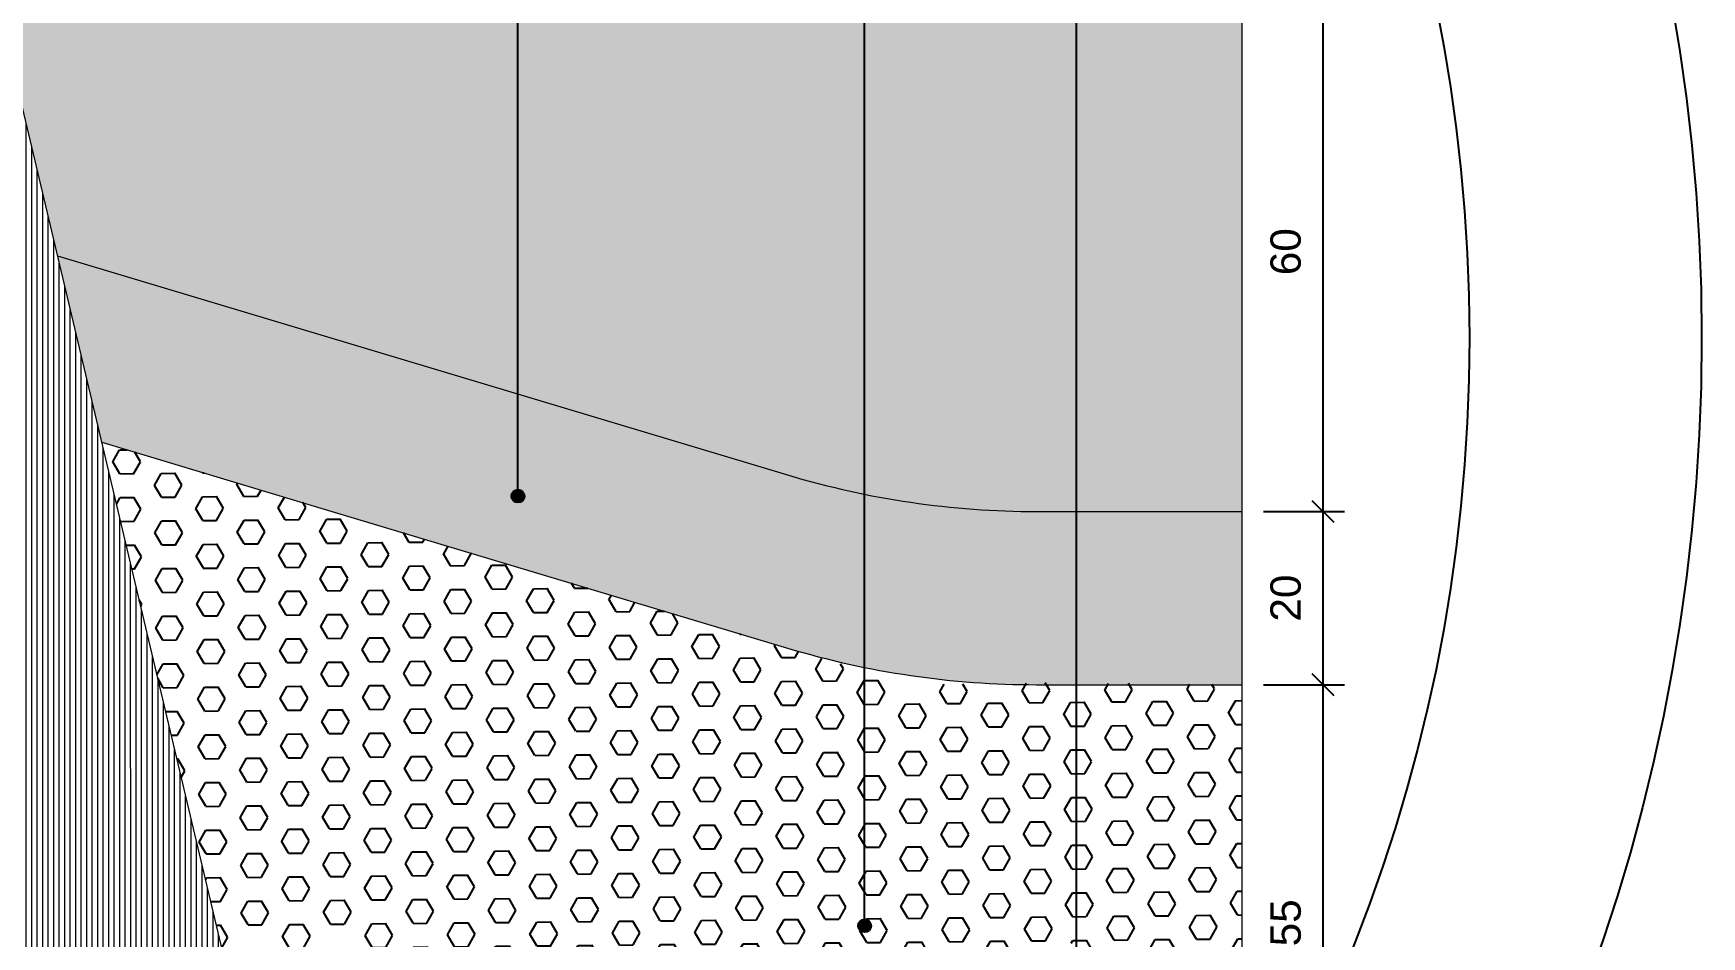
# Model space of a CAD drawing. Header units: metres. Extents: x -325 to 301, y -147 to 149.
# Drawn here: x 14.383 to 16.31, y 99.034 to 100.077 of the extents above; entities that cross this region are included whole.
import ezdxf

# ---------------------------------------------------------------- set-up
doc = ezdxf.new("R2010")
doc.units = ezdxf.units.M
doc.layers.get('Defpoints').update_dxf_attribs({"lineweight": 13})
doc.layers.add('-AUX-QAD', color=5, linetype='Continuous', plot=False)
doc.layers.add('0-TX-1_25', color=7, linetype='Continuous', true_color=0x3f4f7f)
for name, color, linetype, lineweight in [('1-CM', 7, 'Continuous', 0), ('2-L-secció', 1, 'Continuous', 0), ('3-TR Seleccionat', 44, 'Continuous', 0)]:
    doc.layers.add(name, color=color, linetype=linetype, lineweight=lineweight)
doc.layers.add('10-DET-encoixinat', color=37, linetype='Continuous')
doc.layers.add('10-DET_TERRENY_sol estructural', color=251, linetype='Continuous')
doc.styles.get("Standard").update_dxf_attribs({"font": 'arial.ttf'})
doc.dimstyles.new('ISO-25', dxfattribs={"dimtxt": 0.1, "dimasz": 0.1, "dimexe": 0.1, "dimexo": 0.1, "dimgap": 0.1, "dimtad": 1, "dimdec": 0, "dimlfac": 100, "dimzin": 9, "dimtxsty": 'Standard', "dimblk": 'OBLIQUE', "dimcen": 0.1, "dimadec": 0, "dimazin": 0, "dimtfac": 1, "dimtdec": 0, "dimtmove": 0, "dimatfit": 3, "dimldrblk": 'OBLIQUE', "dimfxl": 1, "dimarcsym": 0})

# ---------------------------------------------------------------- blocks, each defined once
blk = doc.blocks.new('POINT')
at = {"layer": '0-TX-1_25'}
h = blk.add_hatch(dxfattribs=at)
h.set_pattern_fill('ANGLE', color=256)
h.set_pattern_definition([(0, (-83.74681484067048, -12.72584030761209), (0, 6.985), [5.08, -1.905]), (90, (-83.74681484067048, -12.72584030761209), (-6.985, 4.277078946022131e-16), [5.08, -1.905])])
edge = h.paths.add_edge_path()
edge.add_arc((0, 0), 0.0075, 0, 360)
h = blk.add_hatch(color=256, dxfattribs=at)
h.dxf.hatch_style = 1
edge = h.paths.add_edge_path()
edge.add_arc((0, 0), 0.0075, 0, 360)
blk.add_circle((0, 0), 0.0075, dxfattribs=at)
blk = doc.blocks.new('_Oblique')
at = {"color": 0, "lineweight": -2}
blk.add_line((-0.499999999995058, -0.4999999998130015), (0.500000000028669, 0.500000000163238), dxfattribs=at)
blk = doc.blocks.new('*D623')
at = {"layer": '0-TX-1_25', "color": 0, "lineweight": -2, "transparency": 16777216}
for p, q in [((15.80419126269934, 100.1253067125718), (15.89784853033067, 100.1253067125718)), ((15.87284853033067, 100.1253067125718), (15.87284853033067, 99.52530669126783)), ((15.80419126269934, 99.52530669126783), (15.89784853033068, 99.52530669126783))]:
    blk.add_line(p, q, dxfattribs=at)
at = {"layer": 'Defpoints', "color": 0, "transparency": 16777216}
for p in [(15.77919126269934, 100.1253067125718), (15.77919126269934, 99.52530669126783), (15.87284853033067, 99.52530669126783)]:
    blk.add_point(p, dxfattribs=at)
at = {"layer": '0-TX-1_25', "color": 0, "lineweight": -2, "transparency": 16777216, "xscale": 0.025, "yscale": 0.025, "zscale": 0.025}
for p, rotation in [((15.87284853033067, 100.1253067125718), 90), ((15.87284853033067, 99.52530669126783), 270)]:
    blk.add_blockref('_Oblique', p, dxfattribs=dict(at, rotation=rotation))
at = {"layer": '0-TX-1_25', "color": 0, "transparency": 16777216, "insert": (15.82997847576044, 99.8253067019198), "char_height": 0.035, "attachment_point": 5, "rotation": 90}
blk.add_mtext('60', dxfattribs=at)
blk = doc.blocks.new('*D624')
at = {"layer": '0-TX-1_25', "color": 0, "lineweight": -2, "transparency": 16777216}
for p, q in [((15.80419126432915, 99.52530669126783), (15.89784853033069, 99.52530669126783)), ((15.87284853033069, 99.52530669126783), (15.87284853033069, 99.32530669126783)), ((15.80419126432915, 99.32530669126783), (15.89784853033069, 99.32530669126783))]:
    blk.add_line(p, q, dxfattribs=at)
at = {"layer": 'Defpoints', "color": 0, "transparency": 16777216}
for p in [(15.77919126432915, 99.52530669126783), (15.77919126432915, 99.32530669126783), (15.87284853033069, 99.32530669126783)]:
    blk.add_point(p, dxfattribs=at)
at = {"layer": '0-TX-1_25', "color": 0, "lineweight": -2, "transparency": 16777216, "xscale": 0.025, "yscale": 0.025, "zscale": 0.025}
for p, rotation in [((15.87284853033069, 99.52530669126783), 90), ((15.87284853033069, 99.32530669126783), 270)]:
    blk.add_blockref('_Oblique', p, dxfattribs=dict(at, rotation=rotation))
at = {"layer": '0-TX-1_25', "color": 0, "transparency": 16777216, "insert": (15.82997847576045, 99.42530669126779), "char_height": 0.035, "attachment_point": 5, "rotation": 90}
blk.add_mtext('20', dxfattribs=at)
blk = doc.blocks.new('*D625')
at = {"layer": '0-TX-1_25', "color": 0, "lineweight": -2, "transparency": 16777216}
for p, q in [((15.80419126430846, 99.32530669126783), (15.8978485303307, 99.32530669126783)), ((15.8728485303307, 99.32530669126783), (15.8728485303307, 98.77530669126783)), ((15.80419126432915, 98.77530669126783), (15.8978485303307, 98.77530669126783))]:
    blk.add_line(p, q, dxfattribs=at)
at = {"layer": 'Defpoints', "color": 0, "transparency": 16777216}
for p in [(15.77919126430846, 99.32530669126783), (15.77919126432915, 98.77530669126783), (15.8728485303307, 98.77530669126783)]:
    blk.add_point(p, dxfattribs=at)
at = {"layer": '0-TX-1_25', "color": 0, "lineweight": -2, "transparency": 16777216, "xscale": 0.025, "yscale": 0.025, "zscale": 0.025}
for p, rotation in [((15.8728485303307, 99.32530669126783), 90), ((15.8728485303307, 98.77530669126783), 270)]:
    blk.add_blockref('_Oblique', p, dxfattribs=dict(at, rotation=rotation))
at = {"layer": '0-TX-1_25', "color": 0, "transparency": 16777216, "insert": (15.83005009922568, 99.05030669126779), "char_height": 0.035, "attachment_point": 5, "rotation": 90}
blk.add_mtext('55', dxfattribs=at)

msp = doc.modelspace()

# ---------------------------------------------------------------- hatches: boundary and pattern name
at = {"layer": '10-DET-encoixinat'}
h = msp.add_hatch(dxfattribs=at)
h.set_pattern_fill('CROSS', color=256, scale=0.002, angle=91.10144121152325)
h.set_pattern_definition([(91.10144121152314, (1.578369525364224, 103.3277322472325), (-0.01294178032110458, 0.01245352649333795), [0.00635, -0.01905]), (181.1014412115233, (1.58148290698756, 103.3309676923128), (-0.01245352649333795, -0.01294178032110458), [0.00635, -0.01905])])
edge = h.paths.add_edge_path()
edge.add_line((14.28156116566385, 100.365687164207), (14.4109555023744, 99.82070945597268))
edge.add_line((14.4109555023744, 99.82070945597268), (15.25449955114325, 99.5675198979317))
edge.add_arc((15.54197904347436, 100.5253066912671), 0.9999999999993319, 253.2928830778733, 270.0000000000044)
edge.add_line((15.54197904347443, 99.52530669126777), (15.77919126432914, 99.52530669126777))
edge.add_line((15.77919126432914, 99.52530669126777), (15.77919126430652, 100.1253066912678))
edge.add_line((15.77919126430652, 100.1253066912678), (15.56745421327041, 100.1244531165927))
edge.add_arc((15.59750710798007, 101.1649638048692), 1.040944604144704, 250.4157672532712, 268.3455956065467, ccw=False)
edge.add_line((15.24859047965515, 100.1842381269264), (14.89898696862633, 100.3098387636514))
edge.add_arc((14.56947551613194, 99.36568718542091), 0.9999999999999999, 70.76087466218614, 89.99999998221485)
edge.add_line((14.56947551644235, 100.3656871854209), (14.28156116566385, 100.365687164207))
at = {"layer": '10-DET_TERRENY_sol estructural'}
h = msp.add_hatch(dxfattribs=at)
h.set_pattern_fill('AR-SAND', color=256, scale=0.0002, angle=-44.30170654748505)
h.set_pattern_definition([(353.1982934525149, (1.578369525364224, 103.3277322472325), (0.006607462870967802, 0.007228690418324882), [0, -0.007721600000000001, 0, -0.008636, 0, -0.008255]), (323.198293452515, (1.578369525364224, 103.3277322472325), (0.01644736167153624, 0.003980961793446484), [0, -0.004165600000000001, 0, -0.006959600000000001, 0, -0.002667]), (283.1982934525149, (1.573897720869468, 103.332096358496), (0.01134189639078983, -0.0110285894099195), [0, -0.002539999999999996, 0, -0.009143999999999984, 0, -0.01193799999999999]), (273.1982934525149, (1.573897720869468, 103.332096358496), (0.0140431583982183, -0.007475030295226294), [0, -0.00127, 0, -0.0059944, 0, -0.006858])])
edge = h.paths.add_edge_path()
edge.add_line((14.41095550237525, 99.82070945596911), (14.46208535965723, 99.60536284071333))
edge.add_line((14.46208535965723, 99.60536284071333), (15.25449955114324, 99.3675198979317))
edge.add_arc((15.54197904347437, 100.3253066912673), 0.9999999999994883, 253.2928830778746, 270.0000000000037)
edge.add_line((15.54197904347443, 99.32530669126777), (15.77919126430845, 99.32530669126777))
edge.add_line((15.77919126430845, 99.32530669126777), (15.77919126430845, 99.52530669126777))
edge.add_line((15.77919126430845, 99.52530669126777), (15.54197904347443, 99.52530669126777))
edge.add_arc((15.54197904347436, 100.5253066912671), 0.9999999999993321, 253.2928830778734, 270.0000000000045, ccw=False)
edge.add_line((15.25449955114325, 99.5675198979317), (14.41095550237525, 99.82070945596911))
h = msp.add_hatch(dxfattribs=at)
h.set_pattern_fill('HEX', color=256, scale=0.005, angle=0.5782318252177278, style=0)
h.set_pattern_definition([(0.5782318252177278, (0, 0.8983501439111024), (-0.0002774893681018375, 0.02749490634693931), [0.015875, -0.03175]), (120.5782318252177, (0, 0.8983501439111024), (-0.02367254268707253, -0.01398776601552593), [0.015875, -0.03175]), (60.57823182521773, (0.01587419157679774, 0.8985103524724334), (-0.02395003205517436, 0.01350714033141338), [0.015875, -0.03175])])
edge = h.paths.add_edge_path()
edge.add_line((15.55780013963607, 98.77530669126777), (15.7791912643265, 98.77530669126777))
edge.add_line((15.7791912643265, 98.77530669126777), (15.77919126430825, 99.32530669124695))
edge.add_line((15.77919126430825, 99.32530669124695), (15.56333467143094, 99.32743639747899))
edge.add_line((15.56333467143094, 99.32743639747899), (15.56038228061779, 99.02934356040554))
edge.add_arc((15.5593919017843, 98.92934846483918), 0.09999999993779296, -51.55629497487217, 89.43254545014071, ccw=False)
edge.add_arc((15.55939190195197, 98.92934846506567), 0.1000000000109565, 269.4325458997221, 308.44370486920275, ccw=False)
edge.add_line((15.55840152390238, 98.82935336941839), (15.55780013963607, 98.77530669126777))
edge = h.paths.add_edge_path()
edge.add_line((14.46210780825584, 99.60526829263543), (14.60888954249181, 98.98705906363715))
edge.add_line((14.60888954249181, 98.98705906363715), (15.17373809064082, 98.8175198979317))
edge.add_arc((15.46121758297196, 99.77530669126726), 0.9999999999994883, 253.2928830778746, 270.000000000004)
edge.add_line((15.46121758297203, 98.77530669126777), (15.55780013963628, 98.77530669126777))
edge.add_line((15.55780013963628, 98.77530669126777), (15.55840152390236, 98.82935336941839))
edge.add_arc((15.55939190174159, 98.92934846497236), 0.09999999991556896, 128.4437049891631, 269.4325460197119, ccw=False)
edge.add_arc((15.559391901576, 98.92934846494504), 0.09999999983400433, 89.43254533019308, 128.4437049051169, ccw=False)
edge.add_line((15.5603822806178, 99.02934356040554), (15.56333467143094, 99.32743639747899))
edge.add_line((15.56333467143094, 99.32743639747899), (15.39514002437915, 99.32530669126777))
edge.add_line((15.39514002437915, 99.32530669126777), (14.46210780825584, 99.60526829263543))
at = {"layer": '3-TR Seleccionat'}
h = msp.add_hatch(dxfattribs=at)
h.set_pattern_fill('ANSI31', color=256, scale=0.002, angle=225, style=0)
h.set_pattern_definition([(270, (441090.5437619509, -650736.7007461701), (-0.00635, -1.734723475976807e-18), [])])
h.paths.add_polyline_path([(14.67862338813098, 98.69335694073972), (12.79819126257087, 98.69571202125401), (12.79819126346581, 100.0656872068043), (14.35279030809151, 100.0656872122264), (14.41095550237525, 99.82070945596911)])

# ---------------------------------------------------------------- linework, layer by layer
at = {"layer": '-AUX-QAD'}
for radius in [2.170308361463228, 1.902074461218433]:
    msp.add_circle((14.14011123628245, 99.72587404650886), radius, dxfattribs=at)
at = {"layer": '0-TX-1_25'}
msp.add_line((15.58816246095181, 98.92934846468837), (15.58816246095181, 100.6420028306614), dxfattribs=at)
for points in [[(14.94291898406357, 99.54309210934123), (14.94291898406357, 100.6420028306614)], [(15.34346304032204, 99.04696312646873), (15.34346304032204, 100.6420028306614)]]:
    msp.add_lwpolyline(points, dxfattribs=at)
at = {"layer": '1-CM'}
msp.add_line((15.77919126269933, 100.1253067125718), (15.77919126269933, 99.83568718583233), dxfattribs=at)
msp.add_lwpolyline([(14.60888954249182, 98.98705906363715), (14.2815611606058, 100.3656871855103)], dxfattribs=at)
for points in [[(14.41095550237525, 99.82070945596911), (14.7153825233712, 99.72933575353687), (15.25449955114324, 99.5675198979317, 0.07302795724324981), (15.54197904347443, 99.52530669126777), (15.77919126430845, 99.52530669126777)], [(14.46208535965724, 99.60536284071333), (14.7153825233712, 99.52933575353687), (15.25449955114324, 99.3675198979317, 0.07302795724324981), (15.54197904347443, 99.32530669126777), (15.77919126430845, 99.32530669126777)]]:
    msp.add_lwpolyline(points, format="xyb", dxfattribs=at)
at = {"layer": '2-L-secció'}
msp.add_line((15.77919126432914, 100.1253066912678), (15.77919126432914, 98.6957120212538), dxfattribs=at)

# ---------------------------------------------------------------- block references
at = {"layer": '0-TX-1_25'}
for p in [(14.94291898406357, 99.54309210934123), (15.34346304032204, 99.04696312646873)]:
    msp.add_blockref('POINT', p, dxfattribs=at)

# ---------------------------------------------------------------- dimensions: what is measured, and where the dimension line sits
for base, p1, p2, picture, middle in [((15.87284853033067, 99.52530669126783), (15.77919126269933, 100.1253067125718), (15.77919126269933, 99.52530669126777), '*D623', (15.82997847576044, 99.8253067019198)), ((15.87284853033069, 99.32530669126783), (15.77919126432914, 99.52530669126777), (15.77919126432914, 99.32530669126777), '*D624', (15.82997847576045, 99.42530669126779)), ((15.8728485303307, 98.77530669126783), (15.77919126430845, 99.32530669126777), (15.77919126432914, 98.77530669126777), '*D625', (15.83005009922568, 99.05030669126779))]:
    dim = msp.add_linear_dim(base=base, p1=p1, p2=p2, angle=90, dimstyle='ISO-25', override={"dimtxt": 0.035, "dimasz": 0.025, "dimexe": 0.025, "dimexo": 0.025, "dimgap": 0.025, "dimblk1": 'Oblique', "dimblk2": 'Oblique', "dimsah": 1, "dimfxl": 0.1, "dimfxlon": 1, "dimarcsym": 1}, dxfattribs=at)
    dim.commit()
    dim.dimension.update_dxf_attribs({"geometry": picture, "text_midpoint": middle})

doc.saveas('drawing.dxf')
